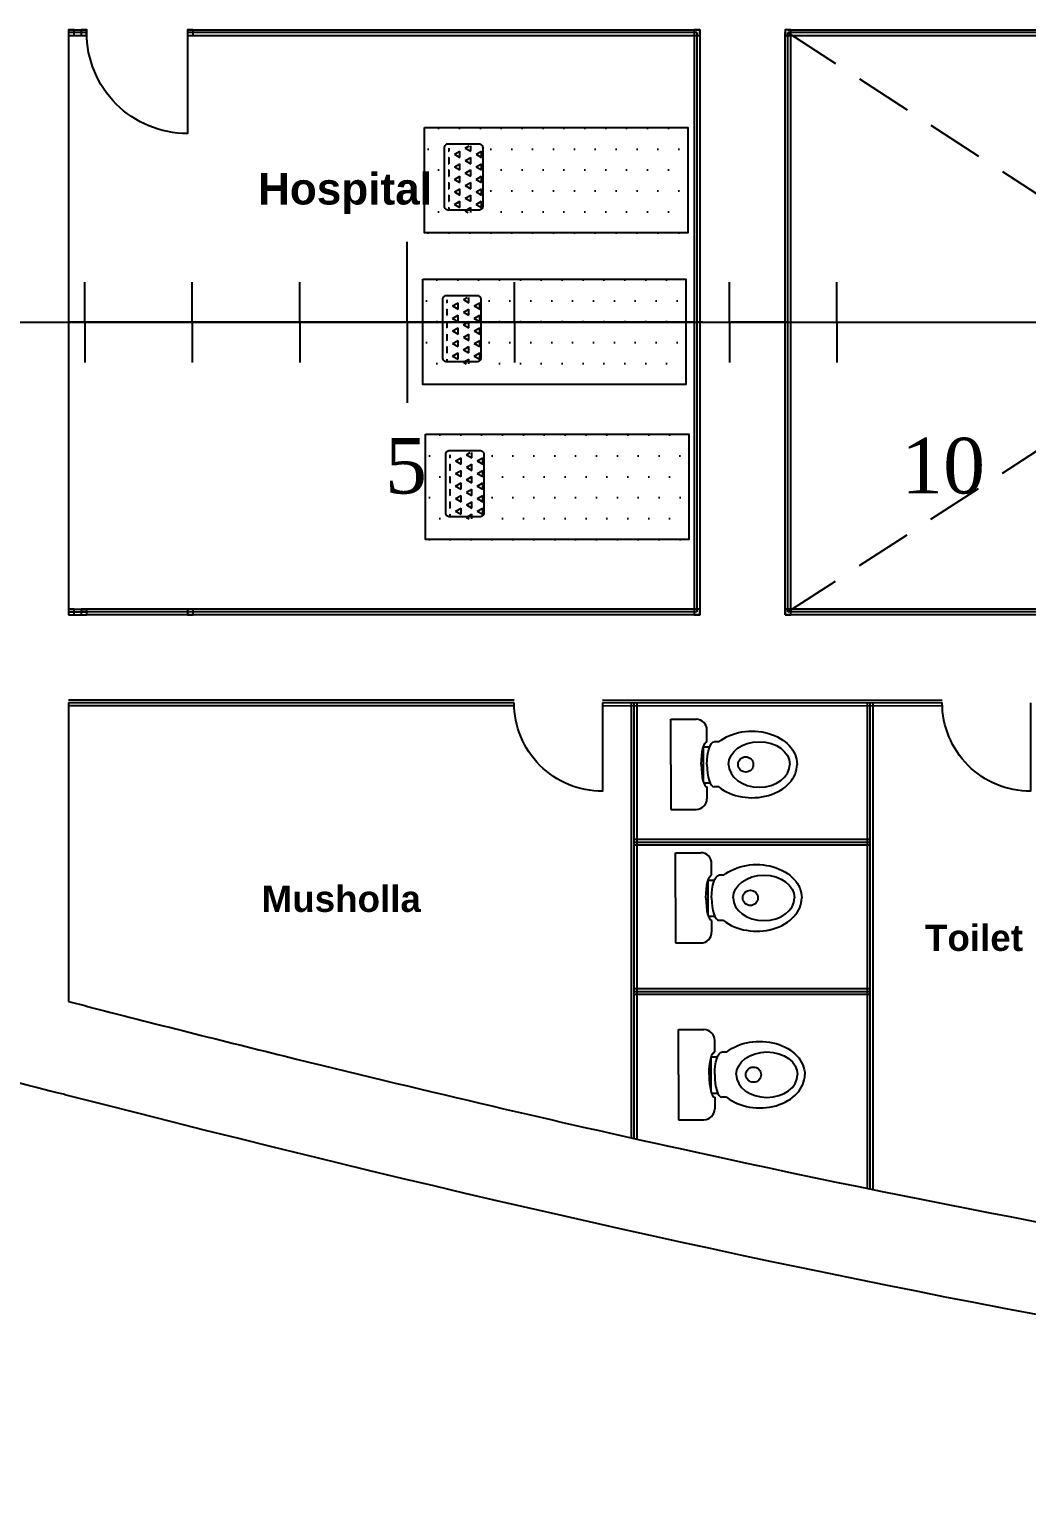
# Model space of a CAD drawing. Header units: millimetres. Extents: x 2592 to 2762, y 1632 to 1753.
# Drawn here: x 2603.83 to 2612.61, y 1657.53 to 1670.48 of the extents above; entities that cross this region are included whole.
import ezdxf

# ---------------------------------------------------------------- set-up
doc = ezdxf.new("R2010")
doc.units = ezdxf.units.MM
doc.linetypes.add('ASVLTYPE', pattern=[0.75, 0.5, -0.25])
doc.linetypes.add('DASHED', pattern=[0.75, 0.5, -0.25])
for name, color, linetype in [('-1', 7, 'Continuous'), ('1.Garis Benda', 7, 'Continuous'), ('15', 7, 'Continuous'), ('Layer3', 7, 'Continuous'), ('tangki', 7, 'Continuous')]:
    doc.layers.add(name, color=color, linetype=linetype)
doc.styles.add('ASU', font='isocp.shx', dxfattribs={"height": 0.005})
doc.styles.get("Standard").update_dxf_attribs({"font": 'Arial.ttf'})

# ---------------------------------------------------------------- blocks, each defined once
blk = doc.blocks.new('toilet')
at = {"linetype": 'Continuous'}
for p, q in [((10827.094, -58.556), (10825.694, -58.556)), ((10827.094, -61.056), (10827.094, -58.556)), ((10825.094, -59.806), (10825.094, -59.156)), ((10824.435, -59.806), (10824.694, -59.806)), ((10825.275, -60.037), (10824.926, -60.037)), ((10825.3, -61.996), (10825.3, -60.117)), ((10827.094, -61.056), (10827.094, -63.556)), ((10824.435, -62.306), (10824.694, -62.306)), ((10825.288, -62.037), (10824.942, -62.037)), ((10825.094, -62.306), (10825.094, -62.956)), ((10827.094, -63.556), (10825.694, -63.556))]:
    blk.add_line(p, q, dxfattribs=at)
for centre, start, end in [((10825.694, -59.156), 90, 180), ((10825.694, -62.956), 180, 270)]:
    blk.add_arc(centre, 0.6, start, end, dxfattribs=at)
for centre, major_axis, ratio, start_param in [((10822.594, -61.056), (-2.5, 0), 0.738645, 3.885156), ((10824.694, -61.056), (0, 1.25), 0.32, 4.712389), ((10825.094, -61.056), (0, 1.25), 0.249973, 4.712389)]:
    blk.add_ellipse(centre, major_axis=major_axis, ratio=ratio, start_param=start_param, end_param=6.283185, dxfattribs=at)
at = {"linetype": 'Continuous', "extrusion": (0, 0, -1)}
for centre, major_axis, ratio, start_param in [((10822.594, -61.056), (-2.5, 0), 0.738645, 3.885156), ((10824.694, -61.056), (0, -1.25), 0.32, 4.712389), ((10825.094, -61.056), (0, -1.25), 0.249973, 4.712389)]:
    blk.add_ellipse(centre, major_axis=major_axis, ratio=ratio, start_param=start_param, end_param=6.283185, dxfattribs=at)
at = {"layer": '1.Garis Benda', "linetype": 'Continuous'}
blk.add_ellipse((10822.194, -61.056), major_axis=(-1.7, 0), ratio=0.741182, start_param=3.141593, end_param=6.283185, dxfattribs=at)
at = {"layer": '1.Garis Benda', "linetype": 'Continuous', "extrusion": (0, 0, -1)}
blk.add_ellipse((10822.194, -61.056), major_axis=(-1.7, 0), ratio=0.741182, start_param=3.141593, end_param=6.283185, dxfattribs=at)
at = {"layer": 'tangki', "color": 2, "ltscale": 0.6}
blk.add_circle((10822.946, -61.056), 0.423, dxfattribs=at)

msp = doc.modelspace()

# ---------------------------------------------------------------- hatches: boundary and pattern name
h = msp.add_hatch()
h.set_pattern_fill('DOTS', color=105, scale=0.115818, angle=180, style=0)
h.set_pattern_definition([(360, (1909.49376, 1443.8272), (0.09193087, -0.183861737), [0, -0.183861737])])
h.paths.add_polyline_path([(2609.626, 1669.615), (2607.309, 1669.615), (2607.309, 1668.688), (2609.626, 1668.688)])
h.paths.add_polyline_path([(2607.855, 1668.89, -0.414214), (2607.82, 1668.855), (2607.555, 1668.855, -0.414214), (2607.52, 1668.89), (2607.52, 1669.404, -0.414214), (2607.555, 1669.439), (2607.82, 1669.439, -0.414214), (2607.855, 1669.404)], flags=16)
h = msp.add_hatch()
h.set_pattern_fill('TRIANG', color=1, scale=0.011582, angle=90, style=0)
h.set_pattern_definition([(30, (2638.52623, 1467.72035), (0.09553735, -0.055158506), [0.05515852, -0.05515852]), (330, (2638.52623, 1467.72035), (7e-09, -0.110317024), [0.05515852, -0.05515852]), (90, (2638.574, 1467.69277), (0.09553734, 0.055158518), [0.05515852, -0.05515852])])
h.paths.add_polyline_path([(2607.856, 1668.904, -0.414214), (2607.822, 1668.869), (2607.556, 1668.869, -0.414214), (2607.521, 1668.904), (2607.521, 1669.419, -0.414214), (2607.556, 1669.454), (2607.822, 1669.454, -0.414214), (2607.856, 1669.419)])
h = msp.add_hatch()
h.set_pattern_fill('DOTS', color=105, scale=0.115818, angle=180, style=0)
h.set_pattern_definition([(360, (1909.47776, 1442.49357), (0.09193087, -0.183861737), [0, -0.183861737])])
h.paths.add_polyline_path([(2609.61, 1668.281), (2607.293, 1668.281), (2607.293, 1667.355), (2609.61, 1667.355)])
h.paths.add_polyline_path([(2607.839, 1667.556, -0.414214), (2607.804, 1667.521), (2607.539, 1667.521, -0.414214), (2607.504, 1667.556), (2607.504, 1668.071, -0.414214), (2607.539, 1668.106), (2607.804, 1668.106, -0.414214), (2607.839, 1668.071)], flags=16)
h = msp.add_hatch()
h.set_pattern_fill('TRIANG', color=1, scale=0.011582, angle=90, style=0)
h.set_pattern_definition([(30, (2638.51023, 1466.38671), (0.09553735, -0.055158506), [0.05515852, -0.05515852]), (330, (2638.51023, 1466.38671), (7e-09, -0.110317024), [0.05515852, -0.05515852]), (90, (2638.55799, 1466.35913), (0.09553734, 0.055158518), [0.05515852, -0.05515852])])
h.paths.add_polyline_path([(2607.84, 1667.571, -0.414214), (2607.806, 1667.536), (2607.54, 1667.536, -0.414214), (2607.505, 1667.571), (2607.505, 1668.085, -0.414214), (2607.54, 1668.12), (2607.806, 1668.12, -0.414214), (2607.84, 1668.085)])
h = msp.add_hatch()
h.set_pattern_fill('DOTS', color=105, scale=0.115818, angle=180, style=0)
h.set_pattern_definition([(360, (1909.50406, 1441.12938), (0.09193087, -0.183861737), [0, -0.183861737])])
h.paths.add_polyline_path([(2609.636, 1666.917), (2607.319, 1666.917), (2607.319, 1665.991), (2609.636, 1665.991)])
h.paths.add_polyline_path([(2607.865, 1666.192, -0.414214), (2607.831, 1666.157), (2607.565, 1666.157, -0.414214), (2607.53, 1666.192), (2607.53, 1666.707, -0.414214), (2607.565, 1666.741), (2607.831, 1666.741, -0.414214), (2607.865, 1666.707)], flags=16)
h = msp.add_hatch()
h.set_pattern_fill('TRIANG', color=1, scale=0.011582, angle=90, style=0)
h.set_pattern_definition([(30, (2638.53653, 1465.02252), (0.09553735, -0.055158506), [0.05515852, -0.05515852]), (330, (2638.53653, 1465.02252), (7e-09, -0.110317024), [0.05515852, -0.05515852]), (90, (2638.5843, 1464.99494), (0.09553734, 0.055158518), [0.05515852, -0.05515852])])
h.paths.add_polyline_path([(2607.867, 1666.206, -0.414214), (2607.832, 1666.172), (2607.566, 1666.172, -0.414214), (2607.532, 1666.206), (2607.532, 1666.721, -0.414214), (2607.566, 1666.756), (2607.832, 1666.756, -0.414214), (2607.867, 1666.721)])

# ---------------------------------------------------------------- linework, layer by layer
at = {"layer": '-1', "color": 7}
for p, q in [((2604.176, 1670.45), (2604.176, 1665.354)), ((2604.335, 1670.45), (2604.176, 1670.45)), ((2609.707, 1670.45), (2605.223, 1670.45)), ((2609.707, 1670.45), (2607.056, 1670.45)), ((2604.176, 1664.554), (2604.176, 1661.928))]:
    msp.add_line(p, q, dxfattribs=at)
for points in [[(2605.223, 1670.45), (2605.223, 1669.562, -0.414214), (2604.335, 1670.45)], [(2608.875, 1664.555), (2608.875, 1663.777, -0.414214), (2608.097, 1664.555)], [(2612.644, 1664.555), (2612.644, 1663.777, -0.414214), (2611.866, 1664.555)]]:
    msp.add_lwpolyline(points, format="xyb", dxfattribs=at)
for p, q in [((2604.176, 1670.475), (2604.335, 1670.475)), ((2605.223, 1670.475), (2609.732, 1670.475)), ((2609.732, 1670.475), (2609.732, 1665.329)), ((2610.482, 1665.329), (2610.482, 1670.45)), ((2610.507, 1670.475), (2618.408, 1670.478)), ((2610.507, 1665.354), (2610.507, 1670.45)), ((2618.383, 1670.45), (2610.507, 1670.45)), ((2610.507, 1670.425), (2618.358, 1670.428)), ((2610.532, 1665.379), (2610.532, 1670.45)), ((2604.176, 1670.425), (2604.335, 1670.425)), ((2605.223, 1670.425), (2609.682, 1670.425)), ((2609.682, 1670.425), (2609.682, 1665.379)), ((2607.155, 1668.256), (2607.155, 1668.609)), ((2604.319, 1667.902), (2604.319, 1668.256)), ((2605.264, 1667.902), (2605.264, 1668.256)), ((2606.21, 1667.902), (2606.21, 1668.256)), ((2607.155, 1667.902), (2607.155, 1668.256)), ((2608.101, 1667.902), (2608.101, 1668.256)), ((2609.992, 1667.902), (2609.992, 1668.256)), ((2610.938, 1667.902), (2610.938, 1668.256)), ((2604.176, 1667.902), (2609.707, 1667.902)), ((2609.682, 1667.902), (2604.176, 1667.902)), ((2604.319, 1667.902), (2604.319, 1667.548)), ((2605.264, 1667.902), (2605.264, 1667.548)), ((2606.21, 1667.902), (2606.21, 1667.548)), ((2607.155, 1667.902), (2607.155, 1667.548)), ((2607.155, 1667.902), (2607.155, 1667.548)), ((2608.101, 1667.902), (2608.101, 1667.548)), ((2609.992, 1667.902), (2609.992, 1667.548)), ((2610.938, 1667.902), (2610.938, 1667.548)), ((2607.155, 1667.548), (2607.155, 1667.195)), ((2604.176, 1665.379), (2604.335, 1665.379)), ((2605.223, 1665.379), (2604.337, 1665.379)), ((2609.682, 1665.379), (2605.223, 1665.379)), ((2618.358, 1665.379), (2610.532, 1665.379)), ((2604.176, 1665.354), (2604.335, 1665.354)), ((2604.176, 1665.329), (2604.335, 1665.329)), ((2605.223, 1665.329), (2604.337, 1665.329)), ((2609.732, 1665.329), (2605.223, 1665.329)), ((2618.408, 1665.329), (2610.482, 1665.329)), ((2618.383, 1665.354), (2610.507, 1665.354)), ((2608.097, 1664.579), (2604.176, 1664.579)), ((2608.097, 1664.554), (2604.176, 1664.554)), ((2608.097, 1664.529), (2604.176, 1664.529)), ((2608.875, 1664.58), (2611.866, 1664.579)), ((2611.866, 1664.554), (2608.875, 1664.554)), ((2608.875, 1664.53), (2611.866, 1664.529)), ((2609.128, 1664.555), (2609.128, 1660.723)), ((2609.153, 1660.723), (2609.153, 1664.555)), ((2609.178, 1664.555), (2609.178, 1660.723)), ((2611.205, 1664.554), (2611.205, 1660.279)), ((2611.255, 1664.554), (2611.255, 1660.279)), ((2611.23, 1663.352), (2609.153, 1663.352)), ((2611.23, 1663.302), (2609.153, 1663.302)), ((2611.23, 1662.039), (2609.153, 1662.039)), ((2611.23, 1661.989), (2609.153, 1661.989)), ((2609.153, 1659.895), (2609.153, 1659.903))]:
    msp.add_line(p, q)
at = {"linetype": 'ASVLTYPE'}
for p, q in [((2610.507, 1665.354), (2618.383, 1670.45)), ((2610.507, 1670.45), (2618.383, 1665.354))]:
    msp.add_line(p, q, dxfattribs=at)
at = {"ltscale": 5}
msp.add_line((2593.688, 1667.902), (2702.658, 1667.902), dxfattribs=at)
for points in [[(2604.176, 1670.425), (2604.226, 1670.425), (2604.226, 1670.475), (2604.176, 1670.475)], [(2604.287, 1670.425), (2604.337, 1670.425), (2604.337, 1670.475), (2604.287, 1670.475)], [(2605.223, 1670.425), (2605.273, 1670.425), (2605.273, 1670.475), (2605.223, 1670.475)], [(2609.682, 1670.425), (2609.732, 1670.425), (2609.732, 1670.475), (2609.682, 1670.475)], [(2610.482, 1670.425), (2610.532, 1670.425), (2610.532, 1670.475), (2610.482, 1670.475)], [(2607.309, 1669.615), (2609.626, 1669.615), (2609.626, 1668.688), (2607.309, 1668.688)], [(2607.293, 1668.281), (2609.61, 1668.281), (2609.61, 1667.355), (2607.293, 1667.355)], [(2607.319, 1666.917), (2609.636, 1666.917), (2609.636, 1665.991), (2607.319, 1665.991)], [(2604.176, 1665.329), (2604.226, 1665.329), (2604.226, 1665.379), (2604.176, 1665.379)], [(2604.287, 1665.329), (2604.337, 1665.329), (2604.337, 1665.379), (2604.287, 1665.379)], [(2605.223, 1665.329), (2605.273, 1665.329), (2605.273, 1665.379), (2605.223, 1665.379)], [(2609.682, 1665.329), (2609.732, 1665.329), (2609.732, 1665.379), (2609.682, 1665.379)], [(2610.482, 1665.33), (2610.532, 1665.33), (2610.532, 1665.38), (2610.482, 1665.38)]]:
    msp.add_lwpolyline(points, close=True)
at = {"color": 1}
for points in [[(2607.821, 1669.438), (2607.821, 1668.923, -0.414214), (2607.786, 1668.888), (2607.52, 1668.888, -0.414214), (2607.485, 1668.923), (2607.485, 1669.438, -0.414214), (2607.52, 1669.473), (2607.786, 1669.473, -0.414214)], [(2607.805, 1668.104), (2607.805, 1667.589, -0.414214), (2607.77, 1667.555), (2607.504, 1667.555, -0.414214), (2607.469, 1667.589), (2607.469, 1668.104, -0.414214), (2607.504, 1668.139), (2607.77, 1668.139, -0.414214)], [(2607.831, 1666.74), (2607.831, 1666.225, -0.414214), (2607.796, 1666.191), (2607.53, 1666.191, -0.414214), (2607.496, 1666.225), (2607.496, 1666.74, -0.414214), (2607.53, 1666.775), (2607.796, 1666.775, -0.414214)]]:
    msp.add_lwpolyline(points, format="xyb", close=True, dxfattribs=at)
at = {"layer": '15'}
for points, knots in [([(2595.418, 1663.354), (2598.019, 1662.685), (2600.621, 1662.016), (2603.223, 1661.347), (2603.524, 1661.269), (2603.826, 1661.191), (2604.128, 1661.114), (2604.144, 1661.11), (2604.16, 1661.106), (2604.176, 1661.102), (2610.698, 1659.425), (2616.638, 1658.35), (2624.021, 1657.662), (2625.668, 1657.529)], [150.649723, 150.649723, 150.649723, 150.649723, 157.503384, 157.503384, 157.503384, 158.298436, 158.298436, 158.298436, 158.340154, 158.340154, 158.340154, 175.533876, 180.329085, 180.329085, 180.329085, 180.329085]), ([(2604.176, 1661.928), (2604.239, 1661.911), (2604.302, 1661.895), (2604.368, 1661.878), (2604.372, 1661.877), (2604.375, 1661.876)], [158.164815, 158.164815, 158.164815, 158.164815, 158.3317864, 158.3317864, 158.3401541, 158.3401541, 158.3401541, 158.3401541]), ([(2604.375, 1661.876), (2604.994, 1661.717), (2605.595, 1661.566), (2607.356, 1661.133), (2608.47, 1660.872), (2611.693, 1660.164), (2613.681, 1659.788), (2616.804, 1659.295), (2617.943, 1659.136), (2620.012, 1658.879), (2620.931, 1658.776), (2622.461, 1658.618), (2623.055, 1658.561), (2623.655, 1658.506)], [158.340154, 158.340154, 158.340154, 158.340154, 159.978384, 159.978384, 163.254843, 163.254843, 169.807763, 169.807763, 173.576839, 173.576839, 176.486112, 176.486112, 178.283031, 178.283031, 178.283031, 178.283031])]:
    msp.add_open_spline(points, degree=3, knots=knots, dxfattribs=at)
at = {"layer": 'Layer3', "color": 255}
msp.add_line((2609.707, 1670.45), (2609.707, 1665.354), dxfattribs=at)
at = {"layer": 'Layer3', "color": 255, "linetype": 'DASHED'}
msp.add_line((2610.507, 1667.902), (2609.707, 1667.902), dxfattribs=at)
at = {"layer": 'Layer3'}
for p, q in [((2609.707, 1665.354), (2604.287, 1665.354)), ((2611.23, 1664.554), (2611.23, 1660.279)), ((2611.23, 1663.327), (2609.153, 1663.327)), ((2611.23, 1662.014), (2609.153, 1662.014))]:
    msp.add_line(p, q, dxfattribs=at)

# ---------------------------------------------------------------- block references
at = {"xscale": 0.15867123129, "yscale": 0.15867123129, "zscale": 0.15867123129, "rotation": 179.9996225183627}
for p in [(4327.426, 1654.314), (4327.467, 1653.14), (4327.494, 1651.585)]:
    msp.add_blockref('toilet', p, dxfattribs=at)

# ---------------------------------------------------------------- texts
at = {"char_height": 0.48854, "width": 4.98215, "attachment_point": 5, "style": 'ASU'}
for s, insert in [('{\\fTimes New Roman|b0|i0|c0|p18;5}', (2607.146, 1666.637)), ('{\\fTimes New Roman|b0|i0|c0|p18;10}', (2611.874, 1666.637))]:
    msp.add_mtext(s, dxfattribs=dict(at, insert=insert))
at = {"layer": '15', "attachment_point": 1}
for s, width, heights, insert, char_height in [('{\\fArial|b1|i0|c0|p34;Hospital}', 1.80616, [0.283], (2605.843, 1669.216), 0.27796), ('{\\fArial|b1|i0|c0|p34;Musholla}', 4.53817, [0], (2605.875, 1662.947), 0.23164), ('{\\fArial|b1|i0|c0|p34;Toilet}', 4.53817, [0], (2611.714, 1662.604), 0.23164)]:
    msp.add_mtext_dynamic_manual_height_columns(s, width=width, gutter_width=38.861, heights=heights, dxfattribs=dict(at, insert=insert, char_height=char_height))

doc.saveas('drawing.dxf')
